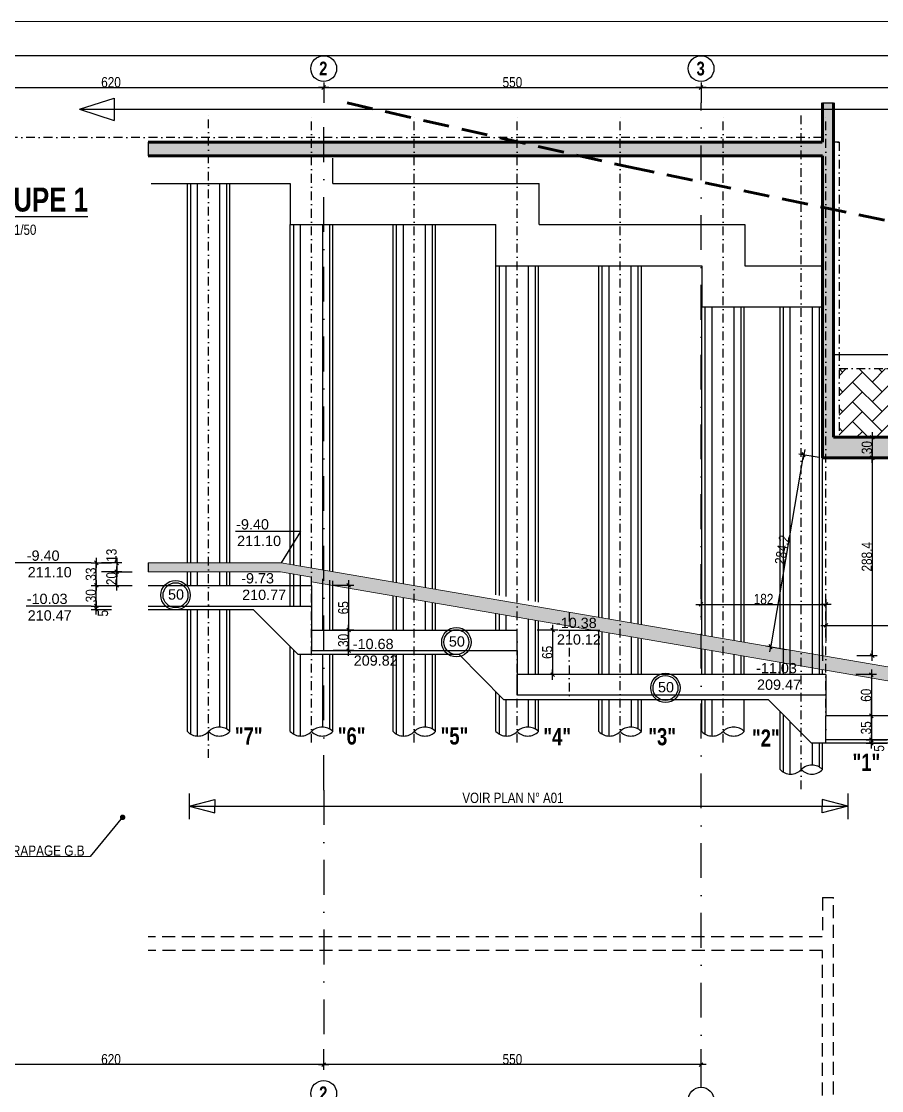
# Model space of a CAD drawing. Header units: millimetres. Extents: x 11663 to 22207, y 4553 to 8762.
# Drawn here: x 13013 to 14267, y 7195 to 8753 of the extents above; entities that cross this region are included whole.
import ezdxf
from ezdxf.enums import TextEntityAlignment as Align

# ---------------------------------------------------------------- set-up
doc = ezdxf.new("R2010")
doc.units = ezdxf.units.MM
doc.linetypes.add('CACHEX2', pattern=[19.05, 12.7, -6.35])
doc.linetypes.add('TIRETPTX2', pattern=[50.8, 25.4, -12.7, 0, -12.7])
for name, color, linetype in [('01_cote_gen', 4, 'Continuous'), ('01_linteaux', 2, 'Continuous'), ('01_poch_BN', 9, 'Continuous'), ('01_poch_murs', 253, 'Continuous'), ('01_texte', 230, 'Continuous'), ('AA_COTES', 2, 'Continuous')]:
    doc.layers.add(name, color=color, linetype=linetype)
doc.layers.add('01_murs_coup', color=5, linetype='Continuous', lineweight=60)
doc.styles.add('ARIAL NA', font='ARIALN.TTF')
doc.styles.add('impact', font='impact.ttf')
doc.styles.add('MATTE_TXT', font='arial.ttf')
doc.styles.add('STYLE2', font='ARIALN.TTF')
doc.dimstyles.new('JB50', dxfattribs={"dimscale": 0.1, "dimtxt": 150, "dimasz": 15, "dimexe": 0.1, "dimexo": 0.1, "dimgap": 0.09, "dimtad": 1, "dimdec": 1, "dimdsep": 46, "dimtxsty": 'STYLE2', "dimblk1": 'BOND_G', "dimblk2": 'BOND_D', "dimsah": 1, "dimcen": 1.5, "dimdle": 0.01, "dimse1": 1, "dimse2": 1, "dimclrd": 4, "dimclre": 2, "dimclrt": 6, "dimazin": 2, "dimtfac": 2.333333, "dimtdec": 1, "dimtix": 1, "dimtmove": 2, "dimatfit": 3, "dimldrblk": 'BOND_G', "dimfxl": 1, "dimtolj": 1, "dimtzin": 0, "dimarcsym": 0})

# ---------------------------------------------------------------- blocks, each defined once
blk = doc.blocks.new('BOND_G')
at = {"layer": 'AA_COTES', "color": 0}
for p, q in [((0, -5), (0, 15)), ((5, 0), (-5, 0)), ((1.8, 1.8), (-1.8, -1.8))]:
    blk.add_line(p, q, dxfattribs=at)
blk = doc.blocks.new('BOND_D')
at = {"layer": 'AA_COTES', "color": 0}
for p, q in [((5, 0), (-5, 0)), ((-1.8, -1.8), (1.8, 1.8)), ((0, 5), (0, -15))]:
    blk.add_line(p, q, dxfattribs=at)
blk = doc.blocks.new('*D5')
at = {"layer": '01_cote_gen', "color": 4, "lineweight": -2, "transparency": 16777216}
blk.add_line((12835.6, 8657), (13452.6, 8657), dxfattribs=at)
at = {"layer": 'Defpoints', "color": 0, "transparency": 16777216}
for p in [(12834.1, 8653.5), (13454.1, 8657), (13454.1, 8653.5)]:
    blk.add_point(p, dxfattribs=at)
at = {"layer": '01_cote_gen', "color": 4, "lineweight": -2, "transparency": 16777216, "xscale": 1.5, "yscale": 1.5, "zscale": 1.5, "rotation": 180}
blk.add_blockref('BOND_G', (12834.1, 8657), dxfattribs=at)
at = {"layer": '01_cote_gen', "color": 4, "lineweight": -2, "transparency": 16777216, "xscale": 1.5, "yscale": 1.5, "zscale": 1.5}
blk.add_blockref('BOND_D', (13454.1, 8657), dxfattribs=at)
at = {"layer": '01_cote_gen', "color": 6, "transparency": 16777216, "insert": (13144.1, 8664.6), "char_height": 15, "attachment_point": 5, "style": 'STYLE2'}
blk.add_mtext('\\A1;620', dxfattribs=at)
blk = doc.blocks.new('*D6')
at = {"layer": '01_cote_gen', "color": 4, "lineweight": -2, "transparency": 16777216}
blk.add_line((13455.6, 8657), (14002.6, 8657), dxfattribs=at)
at = {"layer": 'Defpoints', "color": 0, "transparency": 16777216}
for p in [(13454.1, 8653.5), (14004.1, 8657), (14004.1, 8657)]:
    blk.add_point(p, dxfattribs=at)
at = {"layer": '01_cote_gen', "color": 4, "lineweight": -2, "transparency": 16777216, "xscale": 1.5, "yscale": 1.5, "zscale": 1.5, "rotation": 180}
blk.add_blockref('BOND_G', (13454.1, 8657), dxfattribs=at)
at = {"layer": '01_cote_gen', "color": 4, "lineweight": -2, "transparency": 16777216, "xscale": 1.5, "yscale": 1.5, "zscale": 1.5}
blk.add_blockref('BOND_D', (14004.1, 8657), dxfattribs=at)
at = {"layer": '01_cote_gen', "color": 6, "transparency": 16777216, "insert": (13729.1, 8664.6), "char_height": 15, "attachment_point": 5, "style": 'STYLE2'}
blk.add_mtext('\\A1;550', dxfattribs=at)
blk = doc.blocks.new('*D7')
at = {"layer": '01_cote_gen', "color": 4, "lineweight": -2, "transparency": 16777216}
blk.add_line((14005.6, 8657), (14612.6, 8657), dxfattribs=at)
at = {"layer": 'Defpoints', "color": 0, "transparency": 16777216}
for p in [(14004.1, 8657), (14614.1, 8657), (14614.1, 8657)]:
    blk.add_point(p, dxfattribs=at)
at = {"layer": '01_cote_gen', "color": 4, "lineweight": -2, "transparency": 16777216, "xscale": 1.5, "yscale": 1.5, "zscale": 1.5, "rotation": 180}
blk.add_blockref('BOND_G', (14004.1, 8657), dxfattribs=at)
at = {"layer": '01_cote_gen', "color": 4, "lineweight": -2, "transparency": 16777216, "xscale": 1.5, "yscale": 1.5, "zscale": 1.5}
blk.add_blockref('BOND_D', (14614.1, 8657), dxfattribs=at)
at = {"layer": '01_cote_gen', "color": 6, "transparency": 16777216, "insert": (14309.1, 8664.6), "char_height": 15, "attachment_point": 5, "style": 'STYLE2'}
blk.add_mtext('\\A1;610', dxfattribs=at)
blk = doc.blocks.new('*D104')
at = {"layer": '01_cote_gen', "color": 4, "lineweight": -2, "ltscale": 3, "transparency": 16777216}
blk.add_line((13490.4, 7929.7), (13490.4, 7867.7), dxfattribs=at)
at = {"layer": 'Defpoints', "color": 0, "ltscale": 3, "transparency": 16777216}
for p in [(13436.3, 7931.2), (13478.4, 7866.2), (13490.4, 7866.2)]:
    blk.add_point(p, dxfattribs=at)
at = {"layer": '01_cote_gen', "color": 4, "lineweight": -2, "ltscale": 3, "transparency": 16777216, "xscale": 1.5, "yscale": 1.5, "zscale": 1.5}
for name, p, rotation in [('BOND_G', (13490.4, 7931.2), 90), ('BOND_D', (13490.4, 7866.2), 270)]:
    blk.add_blockref(name, p, dxfattribs=dict(at, rotation=rotation))
at = {"layer": '01_cote_gen', "color": 6, "ltscale": 3, "transparency": 16777216, "insert": (13482.7, 7898.7), "char_height": 15, "attachment_point": 5, "rotation": 90, "style": 'STYLE2'}
blk.add_mtext('\\A1;65', dxfattribs=at)
blk = doc.blocks.new('*D22')
at = {"layer": '01_cote_gen', "color": 4, "lineweight": -2, "ltscale": 3, "transparency": 16777216}
blk.add_line((13122.5, 7902.7), (13122.5, 7929.7), dxfattribs=at)
at = {"layer": 'Defpoints', "color": 0, "ltscale": 3, "transparency": 16777216}
for p in [(13122.5, 7931.2), (13154.1, 7931.2), (13154.1, 7901.2)]:
    blk.add_point(p, dxfattribs=at)
at = {"layer": '01_cote_gen', "color": 4, "lineweight": -2, "ltscale": 3, "transparency": 16777216, "xscale": 1.5, "yscale": 1.5, "zscale": 1.5}
for name, p, rotation in [('BOND_D', (13122.5, 7931.2), 90), ('BOND_G', (13122.5, 7901.2), 270)]:
    blk.add_blockref(name, p, dxfattribs=dict(at, rotation=rotation))
at = {"layer": '01_cote_gen', "color": 6, "ltscale": 3, "transparency": 16777216, "insert": (13114.8, 7916.2), "char_height": 15, "attachment_point": 5, "rotation": 90, "style": 'STYLE2'}
blk.add_mtext('\\A1;30', dxfattribs=at)
blk = doc.blocks.new('*D23')
at = {"layer": '01_cote_gen', "color": 4, "lineweight": -2, "ltscale": 3, "transparency": 16777216}
blk.add_line((13122.5, 7932.7), (13122.5, 7962.7), dxfattribs=at)
at = {"layer": 'Defpoints', "color": 0, "ltscale": 3, "transparency": 16777216}
for p in [(13122.5, 7964.2), (13164, 7964.2), (13164, 7931.2)]:
    blk.add_point(p, dxfattribs=at)
at = {"layer": '01_cote_gen', "color": 4, "lineweight": -2, "ltscale": 3, "transparency": 16777216, "xscale": 1.5, "yscale": 1.5, "zscale": 1.5}
for name, p, rotation in [('BOND_D', (13122.5, 7964.2), 90), ('BOND_G', (13122.5, 7931.2), 270)]:
    blk.add_blockref(name, p, dxfattribs=dict(at, rotation=rotation))
at = {"layer": '01_cote_gen', "color": 6, "ltscale": 3, "transparency": 16777216, "insert": (13114.8, 7947.7), "char_height": 15, "attachment_point": 5, "rotation": 90, "style": 'STYLE2'}
blk.add_mtext('\\A1;33', dxfattribs=at)
blk = doc.blocks.new('*D24')
at = {"layer": '01_cote_gen', "color": 4, "lineweight": -2, "ltscale": 3, "transparency": 16777216}
blk.add_line((13152.5, 7962.7), (13152.5, 7952.7), dxfattribs=at)
at = {"layer": 'Defpoints', "color": 0, "ltscale": 3, "transparency": 16777216}
for p in [(13202.5, 7964.2), (13152.5, 7951.2), (13202.5, 7951.2)]:
    blk.add_point(p, dxfattribs=at)
at = {"layer": '01_cote_gen', "color": 4, "lineweight": -2, "ltscale": 3, "transparency": 16777216, "xscale": 1.5, "yscale": 1.5, "zscale": 1.5}
for name, p, rotation in [('BOND_G', (13152.5, 7964.2), 90), ('BOND_D', (13152.5, 7951.2), 270)]:
    blk.add_blockref(name, p, dxfattribs=dict(at, rotation=rotation))
at = {"layer": '01_cote_gen', "color": 6, "ltscale": 3, "transparency": 16777216, "insert": (13144.8, 7975.2), "char_height": 15, "attachment_point": 5, "rotation": 90, "style": 'STYLE2'}
blk.add_mtext('\\A1;13', dxfattribs=at)
blk = doc.blocks.new('*D105')
at = {"layer": '01_cote_gen', "color": 4, "lineweight": -2, "ltscale": 3, "transparency": 16777216}
blk.add_line((13152.5, 7932.7), (13152.5, 7949.7), dxfattribs=at)
at = {"layer": 'Defpoints', "color": 0, "ltscale": 3, "transparency": 16777216}
for p in [(13152.5, 7951.2), (13202.5, 7951.2), (13202.5, 7931.2)]:
    blk.add_point(p, dxfattribs=at)
at = {"layer": '01_cote_gen', "color": 4, "lineweight": -2, "ltscale": 3, "transparency": 16777216, "xscale": 1.5, "yscale": 1.5, "zscale": 1.5}
for name, p, rotation in [('BOND_D', (13152.5, 7951.2), 90), ('BOND_G', (13152.5, 7931.2), 270)]:
    blk.add_blockref(name, p, dxfattribs=dict(at, rotation=rotation))
at = {"layer": '01_cote_gen', "color": 6, "ltscale": 3, "transparency": 16777216, "insert": (13144.8, 7941.2), "char_height": 15, "attachment_point": 5, "rotation": 90, "style": 'STYLE2'}
blk.add_mtext('\\A1;20', dxfattribs=at)
blk = doc.blocks.new('*D106')
at = {"layer": '01_cote_gen', "color": 4, "lineweight": -2, "ltscale": 3, "transparency": 16777216}
blk.add_line((13122.5, 7897.7), (13122.5, 7899.7), dxfattribs=at)
at = {"layer": 'Defpoints', "color": 0, "ltscale": 3, "transparency": 16777216}
for p in [(13122.5, 7901.2), (13198.1, 7901.2), (13198.1, 7896.2)]:
    blk.add_point(p, dxfattribs=at)
at = {"layer": '01_cote_gen', "color": 4, "lineweight": -2, "ltscale": 3, "transparency": 16777216, "xscale": 1.5, "yscale": 1.5, "zscale": 1.5}
for name, p, rotation in [('BOND_D', (13122.5, 7901.2), 90), ('BOND_G', (13122.5, 7896.2), 270)]:
    blk.add_blockref(name, p, dxfattribs=dict(at, rotation=rotation))
at = {"layer": '01_cote_gen', "color": 6, "ltscale": 3, "transparency": 16777216, "insert": (13132.4, 7890.7), "char_height": 15, "attachment_point": 5, "rotation": 90, "style": 'STYLE2'}
blk.add_mtext('\\A1;5', dxfattribs=at)
blk = doc.blocks.new('*D25')
at = {"layer": '01_cote_gen', "color": 4, "lineweight": -2, "ltscale": 3, "transparency": 16777216}
blk.add_line((13490.4, 7864.7), (13490.4, 7837.7), dxfattribs=at)
at = {"layer": 'Defpoints', "color": 0, "ltscale": 3, "transparency": 16777216}
for p in [(13506.8, 7866.2), (13490.4, 7836.2), (13502.4, 7836.2)]:
    blk.add_point(p, dxfattribs=at)
at = {"layer": '01_cote_gen', "color": 4, "lineweight": -2, "ltscale": 3, "transparency": 16777216, "xscale": 1.5, "yscale": 1.5, "zscale": 1.5}
for name, p, rotation in [('BOND_G', (13490.4, 7866.2), 90), ('BOND_D', (13490.4, 7836.2), 270)]:
    blk.add_blockref(name, p, dxfattribs=dict(at, rotation=rotation))
at = {"layer": '01_cote_gen', "color": 6, "ltscale": 3, "transparency": 16777216, "insert": (13482.7, 7851.2), "char_height": 15, "attachment_point": 5, "rotation": 90, "style": 'STYLE2'}
blk.add_mtext('\\A1;30', dxfattribs=at)
blk = doc.blocks.new('*D120')
at = {"layer": '01_cote_gen', "color": 4, "lineweight": -2, "transparency": 16777216}
blk.add_line((14252.3, 7799.7), (14252.3, 7742.7), dxfattribs=at)
at = {"layer": 'Defpoints', "color": 0, "transparency": 16777216}
for p in [(14186.1, 7801.2), (14186.1, 7741.2), (14252.3, 7741.2)]:
    blk.add_point(p, dxfattribs=at)
at = {"layer": '01_cote_gen', "color": 4, "lineweight": -2, "transparency": 16777216, "xscale": 1.5, "yscale": 1.5, "zscale": 1.5}
for name, p, rotation in [('BOND_G', (14252.3, 7801.2), 90), ('BOND_D', (14252.3, 7741.2), 270)]:
    blk.add_blockref(name, p, dxfattribs=dict(at, rotation=rotation))
at = {"layer": '01_cote_gen', "color": 6, "transparency": 16777216, "insert": (14244.6, 7771.2), "char_height": 15, "attachment_point": 5, "rotation": 90, "style": 'STYLE2'}
blk.add_mtext('\\A1;60', dxfattribs=at)
blk = doc.blocks.new('*D121')
at = {"layer": '01_cote_gen', "color": 4, "lineweight": -2, "transparency": 16777216}
blk.add_line((13787.7, 7864.7), (13787.7, 7802.7), dxfattribs=at)
at = {"layer": 'Defpoints', "color": 0, "transparency": 16777216}
for p in [(13727.6, 7866.2), (13781.3, 7801.2), (13787.7, 7801.2)]:
    blk.add_point(p, dxfattribs=at)
at = {"layer": '01_cote_gen', "color": 4, "lineweight": -2, "transparency": 16777216, "xscale": 1.5, "yscale": 1.5, "zscale": 1.5}
for name, p, rotation in [('BOND_G', (13787.7, 7866.2), 90), ('BOND_D', (13787.7, 7801.2), 270)]:
    blk.add_blockref(name, p, dxfattribs=dict(at, rotation=rotation))
at = {"layer": '01_cote_gen', "color": 6, "transparency": 16777216, "insert": (13780, 7833.7), "char_height": 15, "attachment_point": 5, "rotation": 90, "style": 'STYLE2'}
blk.add_mtext('\\A1;65', dxfattribs=at)
blk = doc.blocks.new('*D122')
at = {"layer": '01_cote_gen', "color": 4, "lineweight": -2, "transparency": 16777216}
blk.add_line((14252.3, 7739.7), (14252.3, 7707.7), dxfattribs=at)
at = {"layer": 'Defpoints', "color": 0, "transparency": 16777216}
for p in [(14238.5, 7741.2), (14242.8, 7706.2), (14252.3, 7706.2)]:
    blk.add_point(p, dxfattribs=at)
at = {"layer": '01_cote_gen', "color": 4, "lineweight": -2, "transparency": 16777216, "xscale": 1.5, "yscale": 1.5, "zscale": 1.5}
for name, p, rotation in [('BOND_G', (14252.3, 7741.2), 90), ('BOND_D', (14252.3, 7706.2), 270)]:
    blk.add_blockref(name, p, dxfattribs=dict(at, rotation=rotation))
at = {"layer": '01_cote_gen', "color": 6, "transparency": 16777216, "insert": (14244.6, 7723.7), "char_height": 15, "attachment_point": 5, "rotation": 90, "style": 'STYLE2'}
blk.add_mtext('\\A1;35', dxfattribs=at)
blk = doc.blocks.new('*D123')
at = {"layer": '01_cote_gen', "color": 4, "lineweight": -2, "transparency": 16777216}
blk.add_line((14252.3, 7702.7), (14252.3, 7704.7), dxfattribs=at)
at = {"layer": 'Defpoints', "color": 0, "transparency": 16777216}
for p in [(14252.3, 7706.2), (14257.6, 7706.2), (14257.6, 7701.2)]:
    blk.add_point(p, dxfattribs=at)
at = {"layer": '01_cote_gen', "color": 4, "lineweight": -2, "transparency": 16777216, "xscale": 1.5, "yscale": 1.5, "zscale": 1.5}
for name, p, rotation in [('BOND_D', (14252.3, 7706.2), 90), ('BOND_G', (14252.3, 7701.2), 270)]:
    blk.add_blockref(name, p, dxfattribs=dict(at, rotation=rotation))
at = {"layer": '01_cote_gen', "color": 6, "transparency": 16777216, "insert": (14263.5, 7693.7), "char_height": 15, "attachment_point": 5, "rotation": 90, "style": 'STYLE2'}
blk.add_mtext('\\A1;5', dxfattribs=at)
blk = doc.blocks.new('*D35')
at = {"layer": '01_cote_gen', "color": 4, "lineweight": -2, "transparency": 16777216}
blk.add_line((14005.6, 7903.6), (14184.6, 7903.6), dxfattribs=at)
at = {"layer": 'Defpoints', "color": 0, "transparency": 16777216}
for p in [(14186.1, 7903.6), (14186.1, 7766), (14004.1, 7648.7)]:
    blk.add_point(p, dxfattribs=at)
at = {"layer": '01_cote_gen', "color": 4, "lineweight": -2, "transparency": 16777216, "xscale": 1.5, "yscale": 1.5, "zscale": 1.5, "rotation": 180}
blk.add_blockref('BOND_G', (14004.1, 7903.6), dxfattribs=at)
at = {"layer": '01_cote_gen', "color": 4, "lineweight": -2, "transparency": 16777216, "xscale": 1.5, "yscale": 1.5, "zscale": 1.5}
blk.add_blockref('BOND_D', (14186.1, 7903.6), dxfattribs=at)
at = {"layer": '01_cote_gen', "color": 6, "transparency": 16777216, "insert": (14095.1, 7911.3), "char_height": 15, "attachment_point": 5, "style": 'STYLE2'}
blk.add_mtext('\\A1;182', dxfattribs=at)
blk = doc.blocks.new('*D36')
at = {"layer": '01_cote_gen', "color": 4, "lineweight": -2, "transparency": 16777216}
blk.add_line((14187.6, 7872.9), (14484.6, 7872.9), dxfattribs=at)
at = {"layer": 'Defpoints', "color": 0, "transparency": 16777216}
for p in [(14186.1, 7881.1), (14486.1, 7872.9), (14486.1, 7766)]:
    blk.add_point(p, dxfattribs=at)
at = {"layer": '01_cote_gen', "color": 4, "lineweight": -2, "transparency": 16777216, "xscale": 1.5, "yscale": 1.5, "zscale": 1.5, "rotation": 180}
blk.add_blockref('BOND_G', (14186.1, 7872.9), dxfattribs=at)
at = {"layer": '01_cote_gen', "color": 4, "lineweight": -2, "transparency": 16777216, "xscale": 1.5, "yscale": 1.5, "zscale": 1.5}
blk.add_blockref('BOND_D', (14486.1, 7872.9), dxfattribs=at)
at = {"layer": '01_cote_gen', "color": 6, "transparency": 16777216, "insert": (14336.1, 7880.6), "char_height": 15, "attachment_point": 5, "style": 'STYLE2'}
blk.add_mtext('\\A1;300', dxfattribs=at)
blk = doc.blocks.new('*D89')
at = {"layer": '01_cote_gen', "color": 4, "lineweight": -2, "transparency": 16777216}
blk.add_line((14253.4, 8115.7), (14253.4, 7830.3), dxfattribs=at)
at = {"layer": 'Defpoints', "color": 0, "transparency": 16777216}
for p in [(14181.1, 8117.2), (14181.1, 7828.8), (14253.4, 7828.8)]:
    blk.add_point(p, dxfattribs=at)
at = {"layer": '01_cote_gen', "color": 4, "lineweight": -2, "transparency": 16777216, "xscale": 1.5, "yscale": 1.5, "zscale": 1.5}
for name, p, rotation in [('BOND_G', (14253.4, 8117.2), 90), ('BOND_D', (14253.4, 7828.8), 270)]:
    blk.add_blockref(name, p, dxfattribs=dict(at, rotation=rotation))
at = {"layer": '01_cote_gen', "color": 6, "transparency": 16777216, "insert": (14245.7, 7973), "char_height": 15, "attachment_point": 5, "rotation": 90, "style": 'STYLE2'}
blk.add_mtext('\\A1;288.4', dxfattribs=at)
blk = doc.blocks.new('*D147')
at = {"layer": '01_cote_gen', "color": 4, "lineweight": -2, "transparency": 16777216}
blk.add_line((14106, 7843.3), (14153.5, 8120.4), dxfattribs=at)
at = {"layer": 'Defpoints', "color": 0, "transparency": 16777216}
for p in [(14153.8, 8121.9), (14181.1, 8117.2), (14133.1, 7837.1)]:
    blk.add_point(p, dxfattribs=at)
at = {"layer": '01_cote_gen', "color": 4, "lineweight": -2, "transparency": 16777216, "xscale": 1.5, "yscale": 1.5, "zscale": 1.5}
for name, p, rotation in [('BOND_D', (14153.8, 8121.9), 80.26710750126169), ('BOND_G', (14105.7, 7841.8), 260.2671075012616)]:
    blk.add_blockref(name, p, dxfattribs=dict(at, rotation=rotation))
at = {"layer": '01_cote_gen', "color": 6, "transparency": 16777216, "insert": (14122.2, 7983.1), "char_height": 15, "attachment_point": 5, "rotation": 80.2671, "style": 'STYLE2'}
blk.add_mtext('\\A1;284.2', dxfattribs=at)
blk = doc.blocks.new('*D148')
at = {"layer": '01_cote_gen', "color": 4, "lineweight": -2, "transparency": 16777216}
blk.add_line((14253.4, 8145.7), (14253.4, 8118.7), dxfattribs=at)
at = {"layer": 'Defpoints', "color": 0, "transparency": 16777216}
for p in [(14250.2, 8147.2), (14245.9, 8117.2), (14253.4, 8117.2)]:
    blk.add_point(p, dxfattribs=at)
at = {"layer": '01_cote_gen', "color": 4, "lineweight": -2, "transparency": 16777216, "xscale": 1.5, "yscale": 1.5, "zscale": 1.5}
for name, p, rotation in [('BOND_G', (14253.4, 8147.2), 90), ('BOND_D', (14253.4, 8117.2), 270)]:
    blk.add_blockref(name, p, dxfattribs=dict(at, rotation=rotation))
at = {"layer": '01_cote_gen', "color": 6, "transparency": 16777216, "insert": (14245.7, 8132.2), "char_height": 15, "attachment_point": 5, "rotation": 90, "style": 'STYLE2'}
blk.add_mtext('\\A1;30', dxfattribs=at)
blk = doc.blocks.new('*D198')
at = {"layer": '01_cote_gen', "color": 4, "lineweight": -2, "transparency": 16777216}
blk.add_line((14002.6, 7232.9), (13455.6, 7232.9), dxfattribs=at)
at = {"layer": 'Defpoints', "color": 0, "transparency": 16777216}
for p in [(13454.1, 7249.8), (13454.1, 7232.9), (14004.1, 7246.6)]:
    blk.add_point(p, dxfattribs=at)
at = {"layer": '01_cote_gen', "color": 4, "lineweight": -2, "transparency": 16777216, "xscale": 1.5, "yscale": 1.5, "zscale": 1.5, "rotation": 180}
blk.add_blockref('BOND_D', (13454.1, 7232.9), dxfattribs=at)
at = {"layer": '01_cote_gen', "color": 4, "lineweight": -2, "transparency": 16777216, "xscale": 1.5, "yscale": 1.5, "zscale": 1.5}
blk.add_blockref('BOND_G', (14004.1, 7232.9), dxfattribs=at)
at = {"layer": '01_cote_gen', "color": 6, "transparency": 16777216, "insert": (13729.1, 7240.6), "char_height": 15, "attachment_point": 5, "style": 'STYLE2'}
blk.add_mtext('\\A1;550', dxfattribs=at)
blk = doc.blocks.new('*D199')
at = {"layer": '01_cote_gen', "color": 4, "lineweight": -2, "transparency": 16777216}
blk.add_line((13452.6, 7232.9), (12835.6, 7232.9), dxfattribs=at)
at = {"layer": 'Defpoints', "color": 0, "transparency": 16777216}
for p in [(12834.1, 7232.9), (12834.1, 7225), (13454.1, 7225)]:
    blk.add_point(p, dxfattribs=at)
at = {"layer": '01_cote_gen', "color": 4, "lineweight": -2, "transparency": 16777216, "xscale": 1.5, "yscale": 1.5, "zscale": 1.5, "rotation": 180}
blk.add_blockref('BOND_D', (12834.1, 7232.9), dxfattribs=at)
at = {"layer": '01_cote_gen', "color": 4, "lineweight": -2, "transparency": 16777216, "xscale": 1.5, "yscale": 1.5, "zscale": 1.5}
blk.add_blockref('BOND_G', (13454.1, 7232.9), dxfattribs=at)
at = {"layer": '01_cote_gen', "color": 6, "transparency": 16777216, "insert": (13144.1, 7240.6), "char_height": 15, "attachment_point": 5, "style": 'STYLE2'}
blk.add_mtext('\\A1;620', dxfattribs=at)

msp = doc.modelspace()

# ---------------------------------------------------------------- hatches: boundary and pattern name
at = {"layer": '01_poch_BN'}
h = msp.add_hatch(color=256, dxfattribs=at)
h.dxf.hatch_style = 1
h.paths.add_polyline_path([(14197.13, 8634.48), (14181.13, 8634.48), (14181.13, 8577.2), (13739.94, 8577.2), (13827.9, 8557.2), (14181.13, 8557.2), (14181.13, 8482.55), (14197.13, 8479.24)])
h.paths.add_polyline_path([(13739.94, 8577.2), (13198.05, 8577.2), (13198.05, 8557.2), (13827.9, 8557.2)])
h.paths.add_polyline_path([(14197.13, 8479.24), (14181.13, 8482.55), (14181.13, 8117.2), (15185.05, 8117.2), (15185.05, 7987.2), (15200.94, 7987.2), (15201, 8267.2), (15185.11, 8267.2), (15185.05, 8147.2), (14197.13, 8147.2)])
h = msp.add_hatch(color=256, dxfattribs=at)
h.dxf.hatch_style = 1
h.paths.add_polyline_path([(13392.02, 7964.19), (13198.05, 7964.19), (13198.05, 7951.19), (13390.91, 7951.19), (13436.32, 7943.41), (13436.32, 7936.3), (15139.29, 7644.2), (15200.94, 7644.2), (15200.94, 7664.2), (15140.99, 7664.2)])
at = {"layer": '01_poch_murs'}
h = msp.add_hatch(dxfattribs=at)
h.set_pattern_fill('AR-HBONE', color=256, scale=0.2)
h.set_pattern_definition([(45, (0, 5785.036), (3e-15, 28.73682), [60.96, -20.32]), (135, (14.368, 5799.404), (3e-15, 28.73682), [60.96, -20.32])])
h.paths.add_polyline_path([(14614.05, 8247.2), (14205.13, 8247.2), (14205.13, 8147.2), (14614.05, 8147.2)])
h.paths.add_polyline_path([(14277.93, 8144.8), (14333.35, 8144.8), (14333.35, 8167.78), (14277.93, 8167.78)], flags=9)

# ---------------------------------------------------------------- linework, layer by layer
at = {"layer": '01_linteaux', "linetype": 'TIRETPTX2', "ltscale": 2}
for p, q in [((13454.05, 7632.98), (13454.05, 8634.48)), ((14004.05, 7199.75), (14004.05, 8634.48)), ((13454.05, 7632.98), (13454.05, 7249.8))]:
    msp.add_line(p, q, dxfattribs=at)
at = {"layer": '01_linteaux', "linetype": 'TIRETPTX2', "ltscale": 0.5}
for p, q in [((13286.32, 7679.73), (13286.32, 8618.98)), ((13436.32, 7702.27), (13436.32, 8618.98)), ((13586.14, 7702.27), (13586.14, 8618.98)), ((13736.05, 7702.27), (13736.05, 8618.98)), ((13886.05, 7702.27), (13886.05, 8618.98)), ((14036.05, 7702.27), (14036.05, 8618.98)), ((14150.13, 7634.35), (14150.13, 8618.97)), ((14186.05, 7702.27), (14186.05, 8618.98)), ((14180.62, 8584.2), (12860.34, 8584.2)), ((14205.13, 8577.2), (14197.13, 8577.2)), ((14203.13, 8577.2), (14205.13, 8577.2)), ((14205.13, 8577.2), (14205.13, 8147.2)), ((14205.13, 8247.2), (15185.06, 8247.2))]:
    msp.add_line(p, q, dxfattribs=at)
at = {"layer": '01_linteaux'}
for p, q in [((13467.32, 8517.2), (13467.32, 8554.2)), ((13202.71, 8517.2), (13405.32, 8517.2)), ((13255.32, 7964.19), (13255.32, 8517.2)), ((13317.32, 7964.19), (13317.32, 8517.2)), ((13405.32, 8517.2), (13405.32, 8457.2)), ((13467.32, 8517.2), (13768.05, 8517.2)), ((13768.05, 8457.2), (13768.05, 8517.2)), ((13405.32, 7961.91), (13405.32, 8457.2)), ((13405.32, 8457.2), (13705.05, 8457.2)), ((13467.32, 7951.28), (13467.32, 8457.2)), ((13555.14, 7936.22), (13555.14, 8457.2)), ((13617.14, 7925.58), (13617.14, 8457.2)), ((13705.05, 8397.2), (13705.05, 8457.2)), ((13768.05, 8457.2), (14068.05, 8457.2)), ((14068.05, 8457.2), (14068.05, 8397.2)), ((13705.05, 7917.6), (13705.05, 8397.2)), ((13705.05, 8397.2), (14005.05, 8397.2)), ((13767.05, 7906.85), (13767.05, 8397.2)), ((13855.05, 7884.77), (13855.05, 8397.2)), ((13917.05, 7874.14), (13917.05, 8397.2)), ((14005.05, 8397.2), (14005.05, 8337.2)), ((14068.05, 8397.2), (14181.13, 8397.2)), ((14181.13, 8337.2), (14181.13, 8397.2)), ((14005.05, 7859.04), (14005.05, 8337.2)), ((14005.05, 8337.2), (14181.13, 8337.2)), ((14067.05, 7848.41), (14067.05, 8337.2)), ((14119.13, 7839.48), (14119.13, 8337.2)), ((14181.13, 7828.84), (14181.13, 8337.2)), ((15185.05, 8267.2), (14197.13, 8267.2)), ((13255.32, 7931.19), (13255.32, 7951.19)), ((13317.32, 7931.19), (13317.32, 7951.19)), ((13405.32, 7901.19), (13405.32, 7948.72)), ((13467.32, 7866.19), (13467.32, 7938.09)), ((13198.05, 7931.19), (13436.32, 7931.19)), ((13436.32, 7931.19), (13436.32, 7901.19)), ((13555.14, 7866.19), (13555.14, 7915.92)), ((13617.14, 7866.19), (13617.14, 7905.29)), ((13198.05, 7901.19), (13436.32, 7901.19)), ((13198.05, 7896.19), (13351.18, 7896.19)), ((13255.32, 7718.26), (13255.32, 7896.19)), ((13317.32, 7718.26), (13317.32, 7896.19)), ((13351.18, 7896.19), (13416.38, 7831.19)), ((13436.32, 7901.06), (13436.32, 7866.19)), ((13705.05, 7866.19), (13705.05, 7890.21)), ((13767.05, 7801.24), (13767.05, 7879.57)), ((13436.32, 7866.19), (13736.05, 7866.19)), ((13436.32, 7866.19), (13436.32, 7836.19)), ((13736.05, 7836.19), (13736.05, 7866.19)), ((13855.05, 7801), (13855.05, 7864.48)), ((13405.32, 7718.26), (13405.32, 7842.22)), ((13917.05, 7801.19), (13917.05, 7853.85)), ((13416.38, 7831.19), (13651.05, 7831.19)), ((13416.38, 7831.19), (13651.05, 7831.19)), ((13436.32, 7836.19), (13736.05, 7836.19)), ((13467.32, 7718.26), (13467.32, 7831.19)), ((13555.14, 7718.26), (13555.14, 7831.19)), ((13617.14, 7718.26), (13617.14, 7831.19)), ((13651.05, 7831.19), (13716.12, 7765.03)), ((13736.05, 7836.19), (13736.05, 7801.33)), ((14005.05, 7801.19), (14005.05, 7838.75)), ((14067.05, 7801.19), (14067.05, 7828.12)), ((14119.13, 7801.19), (14119.13, 7819.19)), ((14181.13, 7801.19), (14181.13, 7808.55)), ((13736.05, 7771.33), (13736.05, 7801.33)), ((13736.05, 7801.33), (13736.05, 7771.33)), ((14186.05, 7801.19), (13736.05, 7801.19)), ((14186.05, 7801.19), (14186.05, 7741.16)), ((13705.05, 7718.26), (13705.05, 7776.28)), ((13716.12, 7765.03), (14102.03, 7765.03)), ((14186.05, 7771.19), (13736.05, 7771.19)), ((13767.05, 7718.26), (13767.05, 7765.07)), ((13855.05, 7718.26), (13855.05, 7765.03)), ((13917.05, 7718.26), (13917.05, 7765.03)), ((14005.05, 7718.26), (14005.05, 7765.03)), ((14067.05, 7718.26), (14067.05, 7765.03)), ((14102.03, 7765.03), (14164.84, 7701.16)), ((14119.13, 7662.79), (14119.13, 7747.64)), ((14186.05, 7706.16), (14186.05, 7741.16)), ((14486.05, 7741.16), (14186.05, 7741.16)), ((14416.93, 7701.16), (14164.84, 7701.16)), ((14181.13, 7662.79), (14181.13, 7701.16)), ((14486.05, 7706.16), (14186.05, 7706.16))]:
    msp.add_line(p, q, dxfattribs=at)
at = {"layer": '01_linteaux', "linetype": 'CACHEX2', "ltscale": 1.5}
for p, q in [((14181.13, 7476.4), (14197.13, 7476.4)), ((14181.13, 7476.4), (14181.13, 7419.12)), ((14197.13, 6989.12), (14197.13, 7476.4)), ((14180.62, 7419.12), (13198.05, 7419.12)), ((14181.13, 7399.12), (13198.05, 7399.12)), ((14181.13, 6959.12), (14181.13, 7399.12))]:
    msp.add_line(p, q, dxfattribs=at)
at = {"layer": '01_linteaux'}
for centre, start, end in [((13270.82, 7733.33), 224.19387, 315.80613), ((13301.82, 7703.19), 44.19387, 135.80613), ((13301.82, 7733.33), 224.19387, 315.80613), ((13420.82, 7733.33), 224.19387, 315.80613), ((13451.82, 7703.19), 44.19387, 135.80613), ((13451.82, 7733.33), 224.19387, 315.80613), ((13570.64, 7733.33), 224.19387, 315.80613), ((13601.64, 7703.19), 44.19387, 135.80613), ((13601.64, 7733.33), 224.19387, 315.80613), ((13720.55, 7733.33), 224.19387, 315.80613), ((13751.55, 7703.19), 44.19387, 135.80613), ((13751.55, 7733.33), 224.19387, 315.80613), ((13870.55, 7733.33), 224.19387, 315.80613), ((13901.55, 7703.19), 44.19387, 135.80613), ((13901.55, 7733.33), 224.19387, 315.80613), ((14020.55, 7733.33), 224.19387, 315.80613), ((14051.55, 7703.19), 44.19387, 135.80613), ((14051.55, 7733.33), 224.19387, 315.80613), ((14165.63, 7647.72), 44.19387, 135.80613), ((14134.63, 7677.86), 224.19387, 315.80613), ((14165.63, 7677.86), 224.19387, 315.80613)]:
    msp.add_arc(centre, 21.62, start, end, dxfattribs=at)
at = {"layer": '01_murs_coup', "linetype": 'Continuous', "lineweight": 5}
for p, q in [((22206.96, 8753.36), (11662.74, 8753.36)), ((13198.05, 7964.19), (13392.02, 7964.19)), ((15140.99, 7664.2), (13392.02, 7964.19)), ((13390.91, 7951.19), (13198.05, 7951.19)), ((13436.32, 7943.41), (13390.91, 7951.19)), ((13436.32, 7936.3), (13436.32, 7943.41)), ((15139.29, 7644.2), (13436.32, 7936.3))]:
    msp.add_line(p, q, dxfattribs=at)
at = {"layer": '01_murs_coup'}
for p, q in [((14181.13, 8634.48), (14181.13, 8577.2)), ((14197.13, 8147.2), (14197.13, 8634.48)), ((14180.62, 8577.2), (13198.05, 8577.2)), ((14181.13, 8557.2), (13198.05, 8557.2)), ((14181.13, 8117.2), (14181.13, 8557.2)), ((15185.05, 8147.2), (14197.13, 8147.2)), ((15185.05, 8117.2), (14181.13, 8117.2))]:
    msp.add_line(p, q, dxfattribs=at)
at = {"layer": '01_murs_coup', "linetype": 'CACHEX2', "ltscale": 3}
msp.add_lwpolyline([(13488.03, 8634.48), (13898.28, 8541.2), (15673.02, 8173.2), (16272.36, 8041.2), (17563.17, 7756.2), (17904.59, 7693.2), (19739.17, 7429.2), (20425.52, 7322.2), (21080.46, 7223.33)], dxfattribs=at)
at = {"layer": '01_poch_BN', "color": 5, "linetype": 'TIRETPTX2', "ltscale": 0.5}
msp.add_line((13812.05, 7891.2), (13812.05, 7767.2), dxfattribs=at)
at = {"layer": '01_poch_murs'}
for p, q in [((14181.13, 8634.48), (14197.13, 8634.48)), ((13198.05, 8577.2), (13198.05, 8557.2)), ((13260.32, 7964.19), (13260.32, 8517.2)), ((13270.32, 7964.19), (13270.32, 8517.2)), ((13302.32, 8517.2), (13302.32, 7964.19)), ((13312.32, 8517.2), (13312.32, 7964.19)), ((13410.32, 7961.06), (13410.32, 8457.2)), ((13420.32, 7959.34), (13420.32, 8457.2)), ((13452.32, 8457.2), (13452.32, 7953.85)), ((13462.32, 8457.2), (13462.32, 7952.14)), ((13560.14, 7935.36), (13560.14, 8457.2)), ((13570.14, 7933.64), (13570.14, 8457.2)), ((13602.14, 8457.2), (13602.14, 7928.15)), ((13612.14, 8457.2), (13612.14, 7926.44)), ((13710.05, 7916.73), (13710.05, 8397.2)), ((13720.05, 7915), (13720.05, 8397.2)), ((13752.05, 8397.2), (13752.05, 7909.45)), ((13762.05, 8397.2), (13762.05, 7907.71)), ((13860.05, 7883.92), (13860.05, 8397.2)), ((13870.05, 7882.2), (13870.05, 8397.2)), ((13902.05, 7876.71), (13902.05, 8397.2)), ((13912.05, 8397.2), (13912.05, 7875)), ((14010.05, 7858.19), (14010.05, 8337.2)), ((14020.05, 7856.47), (14020.05, 8337.2)), ((14052.05, 8337.2), (14052.05, 7850.98)), ((14062.05, 8337.2), (14062.05, 7849.27)), ((14124.13, 7801.19), (14124.13, 8337.2)), ((14134.13, 7801.19), (14134.13, 8337.2)), ((14166.13, 8337.2), (14166.13, 7801.19)), ((14176.13, 8337.2), (14176.13, 7801.19)), ((13198.05, 7964.19), (13198.05, 7951.19)), ((13260.32, 7931.19), (13260.32, 7951.19)), ((13270.32, 7931.19), (13270.32, 7951.19)), ((13302.32, 7951.19), (13302.32, 7931.19)), ((13312.32, 7951.19), (13312.32, 7931.19)), ((13410.32, 7901.19), (13410.32, 7947.87)), ((13420.32, 7901.19), (13420.32, 7946.15)), ((13452.32, 7940.66), (13452.32, 7866.19)), ((13462.32, 7938.95), (13462.32, 7866.19)), ((13560.14, 7866.19), (13560.14, 7915.07)), ((13570.14, 7866.19), (13570.14, 7913.35)), ((13602.14, 7907.86), (13602.14, 7866.19)), ((13612.14, 7906.15), (13612.14, 7866.19)), ((13260.32, 7714.44), (13260.32, 7896.19)), ((13270.32, 7711.72), (13270.32, 7896.19)), ((13302.32, 7896.19), (13302.32, 7724.81)), ((13312.32, 7896.19), (13312.32, 7722.09)), ((13710.05, 7866.19), (13710.05, 7889.35)), ((13720.05, 7866.19), (13720.05, 7887.64)), ((13752.05, 7882.15), (13752.05, 7801.29)), ((13762.05, 7880.43), (13762.05, 7801.26)), ((13860.05, 7801.19), (13860.05, 7863.62)), ((13870.05, 7801.19), (13870.05, 7861.91)), ((13902.05, 7856.42), (13902.05, 7801.19)), ((13912.05, 7854.7), (13912.05, 7801.19)), ((13410.32, 7714.44), (13410.32, 7837.24)), ((13420.32, 7711.72), (13420.32, 7831.19)), ((13452.32, 7831.19), (13452.32, 7724.81)), ((13462.32, 7831.19), (13462.32, 7722.09)), ((13560.14, 7714.44), (13560.14, 7831.19)), ((13570.14, 7711.72), (13570.14, 7831.19)), ((13602.14, 7831.19), (13602.14, 7724.81)), ((13612.14, 7831.19), (13612.14, 7722.09)), ((14010.05, 7801.19), (14010.05, 7837.89)), ((14020.05, 7801.19), (14020.05, 7836.18)), ((14052.05, 7830.69), (14052.05, 7801.19)), ((14062.05, 7828.98), (14062.05, 7801.19)), ((13710.05, 7714.44), (13710.05, 7771.2)), ((13720.05, 7711.72), (13720.05, 7765.03)), ((13752.05, 7765.03), (13752.05, 7724.81)), ((13762.05, 7765.09), (13762.05, 7722.09)), ((13860.05, 7714.44), (13860.05, 7765.03)), ((13870.05, 7711.72), (13870.05, 7765.03)), ((13902.05, 7765.03), (13902.05, 7724.81)), ((13912.05, 7765.03), (13912.05, 7722.09)), ((14010.05, 7714.44), (14010.05, 7765.03)), ((14020.05, 7711.72), (14020.05, 7765.03)), ((14252.05, 7765.03), (14252.05, 7724.81)), ((14124.13, 7658.96), (14124.13, 7742.56)), ((14134.13, 7656.25), (14134.13, 7732.39)), ((14166.13, 7701.16), (14166.13, 7669.33)), ((14176.13, 7701.16), (14176.13, 7666.62))]:
    msp.add_line(p, q, dxfattribs=at)
at = {"layer": '01_texte'}
for p, q in [((22156.96, 8703.36), (11712.74, 8703.36)), ((13098.21, 8625.32), (13148.51, 8641.56)), ((13148.51, 8641.56), (13148.51, 8609.08)), ((13098.21, 8625.32), (16615.65, 8625.32)), ((13098.21, 8625.32), (13148.51, 8609.08)), ((13420.15, 8009.82), (13325.65, 8009.82)), ((13420.15, 8009.82), (13392.02, 7964.19)), ((13114.99, 7964.19), (12972.98, 7964.19)), ((13114.99, 7901.19), (13020.49, 7901.19)), ((13796.83, 7866.19), (13856.62, 7866.19)), ((14181.13, 7843.38), (14181.13, 7821.41)), ((13257.86, 7628.19), (13257.86, 7590.51)), ((14218.02, 7628.19), (14218.02, 7590.51)), ((13257.86, 7609.35), (13295.24, 7619.12)), ((13257.86, 7609.35), (14218.02, 7609.35)), ((13257.86, 7609.35), (13295.24, 7599.57)), ((13295.24, 7619.12), (13295.24, 7609.35)), ((13295.24, 7599.57), (13295.24, 7609.35)), ((14218.02, 7609.35), (14180.64, 7619.12)), ((14180.64, 7619.12), (14180.64, 7609.35)), ((14218.02, 7609.35), (14180.64, 7599.57)), ((14180.64, 7599.57), (14180.64, 7609.35)), ((13160.94, 7593.27), (13113.75, 7536.18)), ((13113.75, 7536.18), (12955.02, 7535.65))]:
    msp.add_line(p, q, dxfattribs=at)
at = {"layer": '01_texte', "const_width": 4}
msp.add_lwpolyline([(13158.94, 7593.27, 1), (13162.94, 7593.27, 1)], format="xyb", close=True, dxfattribs=at)
at = {"layer": '01_texte'}
for centre, radius in [((13454.06, 8684.55), 18.81), ((14004.06, 8684.55), 18.81), ((13238.1, 7917.03), 21.4), ((13238.1, 7917.03), 18.16), ((13647.43, 7848.55), 21.4), ((13647.43, 7848.55), 18.16), ((13952.17, 7781.88), 21.4), ((13952.17, 7781.88), 18.16), ((13454.05, 7190.89), 18.81), ((14004.06, 7180.94), 18.81)]:
    msp.add_circle(centre, radius, dxfattribs=at)

# ---------------------------------------------------------------- texts
at = {"layer": '01_texte', "style": 'impact'}
msp.add_text('%%UCOUPE 1', height=35, dxfattribs=at).set_placement((13028, 8465.71), align=Align.BOTTOM_CENTER)
at = {"layer": '01_texte', "style": 'MATTE_TXT', "width": 0.8}
for s, p in [('Ech: 1/50', (12999.86, 8437.69)), ('VOIR PLAN N° A01', (13729.85, 7609.66))]:
    msp.add_text(s, height=15, dxfattribs=at).set_placement(p, align=Align.BOTTOM_CENTER)
at = {"layer": '01_texte'}
for s, style, p in [('-9.40', 'MATTE_TXT', (13326.48, 8012.79)), ('211.10', 'MATTE_TXT', (13327.86, 7988.66)), ('-9.40', 'MATTE_TXT', (13021.32, 7967.17)), ('211.10', 'MATTE_TXT', (13022.7, 7943.04)), ('-9.73', 'MATTE_TXT', (13333.82, 7934.17)), ('-10.03', 'MATTE_TXT', (13021.32, 7904.17)), ('50', 'MATTE_TXT', (13227.18, 7910.58)), ('210.77', 'MATTE_TXT', (13335.2, 7910.04)), ('210.47', 'MATTE_TXT', (13022.7, 7880.04)), ('-10.38', 'MATTE_TXT', (13792.56, 7869.17)), ('50', 'MATTE_TXT', (13636.5, 7842.1)), ('210.12', 'MATTE_TXT', (13793.94, 7845.04)), ('-10.68', 'MATTE_TXT', (13496.47, 7838.39)), ('209.82', 'MATTE_TXT', (13497.85, 7814.26)), ('-11.03', 'MATTE_TXT', (14084.25, 7803.24)), ('209.47', 'MATTE_TXT', (14085.63, 7779.11)), ('50', 'MATTE_TXT', (13941.24, 7775.43)), ('RATTRAPAGE G.B', 'ARIAL NA', (12954.71, 7537.19))]:
    msp.add_text(s, height=15, dxfattribs=dict(at, style=style)).set_placement(p)
at = {"layer": '01_texte', "style": 'impact'}
for s, p in [('"7"', (13344.78, 7691.76)), ('"6"', (13494.78, 7691.76)), ('"5"', (13644.6, 7691.76)), ('"4"', (13794.36, 7690.8)), ('"3"', (13947.33, 7690.8)), ('"2"', (14098.4, 7688.83)), ('"1"', (14244.99, 7653.48))]:
    msp.add_text(s, height=25, rotation=0, dxfattribs=at).set_placement(p, align=Align.BOTTOM_CENTER)
at = {"layer": '01_texte', "char_height": 20, "attachment_point": 1, "line_spacing_factor": 0.895453, "style": 'impact'}
for s, insert in [('2', (13447.49, 8694.66)), ('3', (13997.49, 8694.66)), ('2', (13447.48, 7200.99))]:
    msp.add_mtext(s, dxfattribs=dict(at, insert=insert))

# ---------------------------------------------------------------- dimensions: what is measured, and where the dimension line sits
at = {"layer": '01_cote_gen'}
for base, p1, p2, picture, middle in [((13454.05, 8656.98), (12834.06, 8653.46), (13454.05, 8653.46), '*D5', (13144.05, 8664.65)), ((14004.05, 8656.98), (13454.05, 8653.46), (14004.05, 8656.98), '*D6', (13729.05, 8664.65)), ((14614.05, 8656.98), (14004.05, 8656.98), (14614.05, 8656.98), '*D7', (14309.05, 8664.65)), ((14186.05, 7903.63), (14004.05, 7648.71), (14186.05, 7766.04), '*D35', (14095.05, 7911.3)), ((14486.05, 7872.93), (14186.05, 7881.13), (14486.05, 7766.04), '*D36', (14336.05, 7880.6)), ((12834.05, 7232.92), (13454.05, 7224.98), (12834.05, 7224.98), '*D199', (13144.05, 7240.59)), ((13454.05, 7232.92), (14004.05, 7246.59), (13454.05, 7249.8), '*D198', (13729.05, 7240.59))]:
    dim = msp.add_linear_dim(base=base, p1=p1, p2=p2, dimstyle='JB50', dxfattribs=at)
    dim.commit()
    dim.dimension.update_dxf_attribs({"geometry": picture, "text_midpoint": middle})
for base, p1, p2, picture, middle in [((14253.41, 8117.2), (14250.2, 8147.2), (14245.91, 8117.2), '*D148', (14245.74, 8132.2)), ((14253.41, 7828.84), (14181.13, 8117.2), (14181.13, 7828.84), '*D89', (14245.74, 7973.02)), ((13787.71, 7801.19), (13727.63, 7866.19), (13781.31, 7801.19), '*D121', (13780.04, 7833.69)), ((14252.32, 7741.16), (14186.05, 7801.19), (14186.05, 7741.16), '*D120', (14244.65, 7771.18)), ((14252.32, 7706.16), (14238.5, 7741.16), (14242.75, 7706.16), '*D122', (14244.65, 7723.66))]:
    dim = msp.add_linear_dim(base=base, p1=p1, p2=p2, angle=90, dimstyle='JB50', dxfattribs=at)
    dim.commit()
    dim.dimension.update_dxf_attribs({"geometry": picture, "text_midpoint": middle})
dim = msp.add_aligned_dim(p1=(14133.08, 7837.08), p2=(14181.13, 8117.2), distance=27.75, dimstyle='JB50', dxfattribs=at)
dim.commit()
dim.dimension.update_dxf_attribs({"geometry": '*D147', "text_midpoint": (14122.2, 7983.13)})
at = {"layer": '01_cote_gen', "ltscale": 3}
for base, p1, p2, picture, middle in [((13152.49, 7951.19), (13202.49, 7964.19), (13202.49, 7951.19), '*D24', (13144.83, 7975.19)), ((13122.49, 7901.19), (13198.05, 7896.19), (13198.05, 7901.19), '*D106', (13132.36, 7890.69))]:
    dim = msp.add_linear_dim(base=base, p1=p1, p2=p2, angle=90, dimstyle='JB50', dxfattribs=at)
    dim.commit()
    dim.dimension.update_dxf_attribs({"geometry": picture, "text_midpoint": middle, "dimtype": 160})
for base, p1, p2, picture, middle in [((13122.49, 7964.19), (13163.99, 7931.19), (13163.99, 7964.19), '*D23', (13114.83, 7947.69)), ((13152.49, 7951.19), (13202.49, 7931.19), (13202.49, 7951.19), '*D105', (13144.83, 7941.19)), ((13122.49, 7931.19), (13154.05, 7901.19), (13154.05, 7931.19), '*D22', (13114.83, 7916.19)), ((13490.39, 7866.19), (13436.32, 7931.19), (13478.39, 7866.19), '*D104', (13482.73, 7898.69)), ((13490.39, 7836.19), (13506.76, 7866.19), (13502.39, 7836.19), '*D25', (13482.73, 7851.19))]:
    dim = msp.add_linear_dim(base=base, p1=p1, p2=p2, angle=90, dimstyle='JB50', dxfattribs=at)
    dim.commit()
    dim.dimension.update_dxf_attribs({"geometry": picture, "text_midpoint": middle})
at = {"layer": '01_cote_gen'}
dim = msp.add_linear_dim(base=(14252.32, 7706.16), p1=(14257.58, 7701.16), p2=(14257.58, 7706.16), angle=90, dimstyle='JB50', dxfattribs=at)
dim.commit()
dim.dimension.update_dxf_attribs({"geometry": '*D123', "text_midpoint": (14263.52, 7693.71), "dimtype": 160})

doc.saveas('drawing.dxf')
